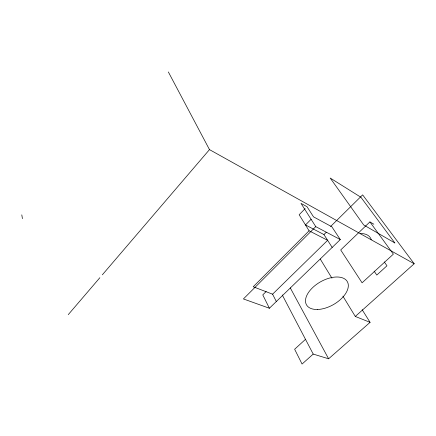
<?xml version="1.0" encoding="UTF-8"?>
<svg xmlns="http://www.w3.org/2000/svg" width="436" height="436" viewBox="0 0 436 436"><rect width="100%" height="100%" fill="white"/><g stroke="black" fill="none" stroke-linecap="round" stroke-linejoin="round"><path stroke-width="0.65" d="M68.25 314.645L99.849 277.721M102.34 274.816L209.482 149.613L168.351 71.956M305.167 208.593L299.161 214.741L309.091 230.791L327.632 240.318L272.582 294.175L253.207 286.763L309.091 230.791M311.162 219.232L305.494 224.954L323.948 234.563L332.178 247.425M315.762 226.633L243.413 298.943L269.388 308.247L340.293 239.56L331.845 226.775L313.522 216.85L307.015 206.702L300.993 203.372L315.762 226.633L340.293 239.56M330.652 226.442L362.638 194.865L414.2 263.753L355.291 316.438L342.903 296.142M266.156 291.548L262.772 294.883L269.388 308.247M323.948 234.563L326.27 232.274M369.913 221.908L340.701 249.948L362.087 282.817L393.37 254.144L369.913 221.908L373.854 224.229M305.494 339.339L294.638 349.247L302.066 364.044L313.212 354.076L328.613 358.795L370.077 322.351L362.158 309.696M360.223 233.663L362.169 233.571A22.291 12.976 -32.4 0 1 371.15 239.348L371.21 239.784M355.291 316.438L370.077 322.351M209.482 149.613L414.2 263.753M384.274 261.943L386.977 265.775L376.791 275.062L374.126 271.138M320.247 259.022L331.927 278.163M290.272 287.896L328.613 358.795M282.261 294.965L313.212 354.076M272.582 294.175L276.331 301.521M21.8 214.866L22.427 218.649M394.842 242.945L363.684 224.949L330.188 178.03L360.937 197.279L394.842 242.945M317.68 309.478A23.479 13.085 -29.6 0 0 348.26 284.523A23.479 13.085 -29.6 0 0 314.792 285.727A23.479 13.085 -29.6 0 0 317.68 309.478"/></g></svg>
